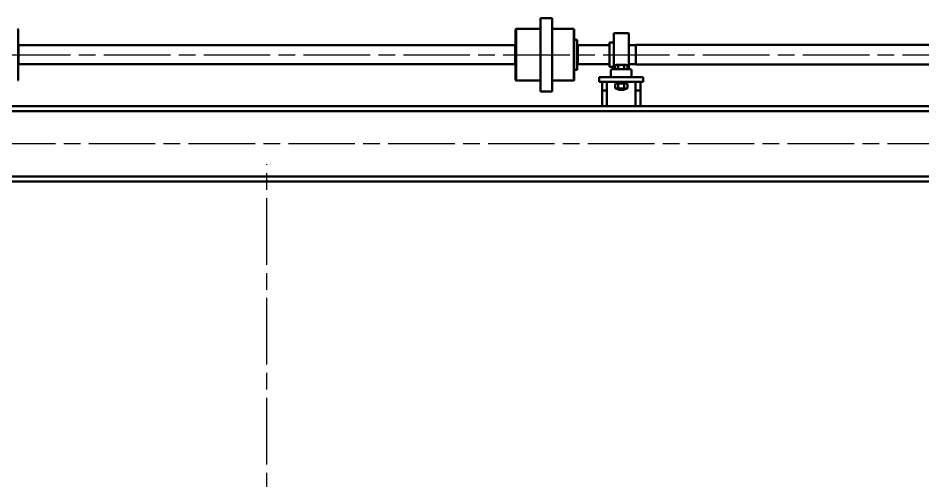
# Model space of a CAD drawing. Header units: millimetres. Extents: x 0 to 25230, y 0 to 17820.
# Drawn here: x 20608 to 22919, y 5352 to 6535 of the extents above; entities that cross this region are included whole.
import ezdxf

# ---------------------------------------------------------------- set-up
doc = ezdxf.new("R2010")
doc.units = ezdxf.units.MM
doc.header["$LTSCALE"] = 30
doc.linetypes.add('CHAIN', pattern=[0.7087, 0.4724, -0.0591, 0.1181, -0.0591])
doc.layers.add('Видимый контур (ГОСТ)', color=7, linetype='Continuous', lineweight=50)
doc.layers.add('Осевая линия (ГОСТ)', color=7, linetype='Continuous', lineweight=25)

msp = doc.modelspace()

# ---------------------------------------------------------------- linework, layer by layer
at = {"layer": 'Видимый контур (ГОСТ)'}
for p, q in [((21942.5445, 6347.0684), (21942.5445, 6534.5684)), ((21942.5445, 6534.5684), (21972.5445, 6534.5684)), ((21972.5445, 6347.0684), (21972.5445, 6534.5684)), ((20608.2945, 6505.3184), (20606.7945, 6506.8184)), ((20608.2945, 6505.3184), (20608.2945, 6376.3184)), ((21878.7945, 6505.3184), (21880.2945, 6506.8184)), ((21878.7945, 6376.3184), (21878.7945, 6505.3184)), ((21880.2945, 6506.8184), (21942.5445, 6506.8184)), ((21880.2945, 6506.8184), (21880.2945, 6374.8184)), ((21972.5445, 6506.8184), (22027.2945, 6506.8184)), ((22027.2945, 6374.8184), (22027.2945, 6506.8184)), ((22028.7945, 6505.3184), (22027.2945, 6506.8184)), ((22028.7945, 6505.3184), (22028.7945, 6376.3184)), ((22129.7445, 6440.8184), (22129.7445, 6494.8184)), ((22166.3445, 6496.3184), (22131.2445, 6496.3184)), ((22167.8445, 6494.8184), (22167.8445, 6440.8184)), ((22028.7945, 6479.0684), (22036.2945, 6479.0684)), ((22036.2945, 6402.5684), (22036.2945, 6479.0684)), ((22119.0195, 6471.9092), (22119.0195, 6409.7276)), ((22129.7445, 6471.9092), (22119.0195, 6471.9092)), ((20609.0445, 6465.1934), (20609.0445, 6416.4434)), ((20609.0445, 6465.1934), (21878.0445, 6465.1934)), ((21878.0445, 6416.4434), (21878.0445, 6465.1934)), ((22036.2945, 6464.6475), (22037.7945, 6465.1934)), ((22037.7945, 6465.1934), (22037.7945, 6416.4434)), ((22037.7945, 6465.1934), (22119.0195, 6465.1934)), ((22167.8445, 6465.1934), (22186.2945, 6465.1934)), ((22186.2945, 6415.6934), (22186.2945, 6465.9434)), ((22186.2945, 6465.9434), (23189.0445, 6465.9434)), ((22129.7445, 6440.8184), (22129.7445, 6411.5684)), ((22167.8445, 6411.5684), (22167.8445, 6440.8184)), ((20609.0445, 6416.4434), (21878.0445, 6416.4434)), ((22028.7945, 6402.5684), (22036.2945, 6402.5684)), ((22036.2945, 6416.9894), (22037.7945, 6416.4434)), ((22037.7945, 6416.4434), (22119.0195, 6416.4434)), ((22129.7445, 6409.7276), (22119.0195, 6409.7276)), ((22171.2945, 6404.0684), (22126.2945, 6404.0684)), ((22129.7445, 6411.5684), (22129.7445, 6405.5684)), ((22135.9695, 6415.3184), (22133.206, 6413.723)), ((22133.206, 6413.723), (22133.206, 6404.0684)), ((22135.9695, 6415.3184), (22161.6195, 6415.3184)), ((22141.0003, 6413.723), (22141.0003, 6404.0684)), ((22156.5887, 6413.723), (22156.5887, 6404.0684)), ((22161.6195, 6415.3184), (22164.3829, 6413.723)), ((22164.3829, 6413.723), (22164.3829, 6404.0684)), ((22167.8445, 6416.4434), (22186.2945, 6416.4434)), ((22167.8445, 6405.5684), (22167.8445, 6411.5684)), ((22186.2945, 6415.6934), (23189.0445, 6415.6934)), ((22092.5445, 6371.8184), (22092.5445, 6383.8184)), ((22092.5445, 6383.8184), (22205.0445, 6383.8184)), ((22122.5445, 6400.3184), (22122.5445, 6383.8184)), ((22175.0445, 6383.8184), (22175.0445, 6400.3184)), ((22205.0445, 6371.8184), (22205.0445, 6383.8184)), ((20608.2945, 6376.3184), (20606.7945, 6374.8184)), ((21878.7945, 6376.3184), (21880.2945, 6374.8184)), ((21880.2945, 6374.8184), (21942.5445, 6374.8184)), ((21972.5445, 6374.8184), (22027.2945, 6374.8184)), ((22028.7945, 6376.3184), (22027.2945, 6374.8184)), ((22092.5445, 6371.8184), (22205.0445, 6371.8184)), ((22100.0445, 6371.8184), (22100.0445, 6349.3184)), ((22100.0445, 6371.8184), (22112.0445, 6371.8184)), ((22112.0445, 6371.8184), (22112.0445, 6349.3184)), ((22136.6445, 6368.2184), (22133.206, 6366.2332)), ((22133.206, 6355.9536), (22133.206, 6366.2332)), ((22136.6445, 6353.9684), (22133.206, 6355.9536)), ((22134.732, 6371.8184), (22134.732, 6368.2184)), ((22149.3848, 6368.2184), (22134.732, 6368.2184)), ((22141.0003, 6355.9536), (22141.0003, 6366.2332)), ((22148.0745, 6371.8184), (22149.3848, 6368.2184)), ((22150.8248, 6368.2184), (22149.3848, 6368.2184)), ((22150.8248, 6368.2184), (22149.5145, 6371.8184)), ((22162.857, 6368.2184), (22150.8248, 6368.2184)), ((22156.5887, 6355.9536), (22156.5887, 6366.2332)), ((22160.9445, 6368.2184), (22164.3829, 6366.2332)), ((22160.9445, 6353.9684), (22164.3829, 6355.9536)), ((22162.857, 6371.8184), (22162.857, 6368.2184)), ((22164.3829, 6355.9536), (22164.3829, 6366.2332)), ((22185.5445, 6371.8184), (22185.5445, 6349.3184)), ((22185.5445, 6371.8184), (22197.5445, 6371.8184)), ((22197.5445, 6371.8184), (22197.5445, 6349.3184)), ((21942.5445, 6347.0684), (21972.5445, 6347.0684)), ((22100.0445, 6349.3184), (22100.0445, 6309.5684)), ((22100.0445, 6349.3184), (22112.0445, 6349.3184)), ((22112.0445, 6349.3184), (22112.0445, 6309.5684)), ((22136.6445, 6353.9684), (22160.9445, 6353.9684)), ((22139.7945, 6353.9684), (22139.7945, 6353.0684)), ((22139.7945, 6353.0684), (22157.7945, 6353.0684)), ((22141.2945, 6351.5684), (22139.7945, 6353.0684)), ((22156.2945, 6351.5684), (22141.2945, 6351.5684)), ((22156.2945, 6351.5684), (22157.7945, 6353.0684)), ((22157.7945, 6353.9684), (22157.7945, 6353.0684)), ((22185.5445, 6349.3184), (22185.5445, 6309.5684)), ((22185.5445, 6349.3184), (22197.5445, 6349.3184)), ((22197.5445, 6349.3184), (22197.5445, 6309.5684)), ((22100.0445, 6309.5684), (20387.0445, 6309.5684)), ((22100.0445, 6309.5684), (22112.0445, 6309.5684)), ((22185.5445, 6309.5684), (22112.0445, 6309.5684)), ((22185.5445, 6309.5684), (22197.5445, 6309.5684)), ((23388.5445, 6309.5684), (22197.5445, 6309.5684)), ((23448.5445, 6296.4434), (19027.2945, 6296.4434)), ((23688.5445, 6129.9434), (18798.5445, 6129.9434)), ((23688.5445, 6116.8184), (18798.5445, 6116.8184))]:
    msp.add_line(p, q, dxfattribs=at)
for centre, radius, start, end in [((22131.2445, 6494.8184), 1.5, 90, 180), ((22166.3445, 6494.8184), 1.5, 0, 90), ((20607.5445, 6464.0684), 1.5, 300, 0), ((21879.5445, 6464.0684), 1.5, 180, 240), ((20607.5445, 6417.5684), 1.5, 0, 60), ((21879.5445, 6417.5684), 1.5, 120, 180), ((22126.2945, 6400.3184), 3.75, 90, 180), ((22128.2445, 6405.5684), 1.5, 270, 0), ((22169.3445, 6405.5684), 1.5, 180, 270), ((22171.2945, 6400.3184), 3.75, 0, 90)]:
    msp.add_arc(centre, radius, start, end, dxfattribs=at)
for points, weights in [([(22133.206, 6413.723), (22137.1031, 6415.973), (22141.0003, 6413.723)], [1.16025403784, 1.33974596216, 1.16025403784]), ([(22141.0003, 6413.723), (22148.7945, 6415.973), (22156.5887, 6413.723)], [1.16025403784, 1.33974596216, 1.16025403784]), ([(22156.5887, 6413.723), (22160.4858, 6415.973), (22164.3829, 6413.723)], [1.16025403784, 1.33974596216, 1.16025403784]), ([(22141.0003, 6366.2332), (22137.1031, 6368.4832), (22133.206, 6366.2332)], [1, 1.15470053838, 1]), ([(22133.206, 6355.9536), (22137.1031, 6353.7036), (22141.0003, 6355.9536)], [1, 1.15470053838, 1]), ([(22156.5887, 6366.2332), (22148.7945, 6368.4832), (22141.0003, 6366.2332)], [1, 1.15470053838, 1]), ([(22141.0003, 6355.9536), (22148.7945, 6353.7036), (22156.5887, 6355.9536)], [1, 1.15470053838, 1]), ([(22164.3829, 6366.2332), (22160.4858, 6368.4832), (22156.5887, 6366.2332)], [1, 1.15470053838, 1]), ([(22156.5887, 6355.9536), (22160.4858, 6353.7036), (22164.3829, 6355.9536)], [1, 1.15470053838, 1])]:
    msp.add_rational_spline(points, weights, degree=2, dxfattribs=at)
at = {"layer": 'Осевая линия (ГОСТ)', "linetype": 'CHAIN', "ltscale": 11.993792}
for p, q in [((18787.3537, 6440.8184), (23925.8422, 6440.8184)), ((23763.5445, 6213.1934), (18723.5445, 6213.1934)), ((21243.5445, 3099.5684), (21243.5445, 6161.8184))]:
    msp.add_line(p, q, dxfattribs=at)

doc.saveas('drawing.dxf')
